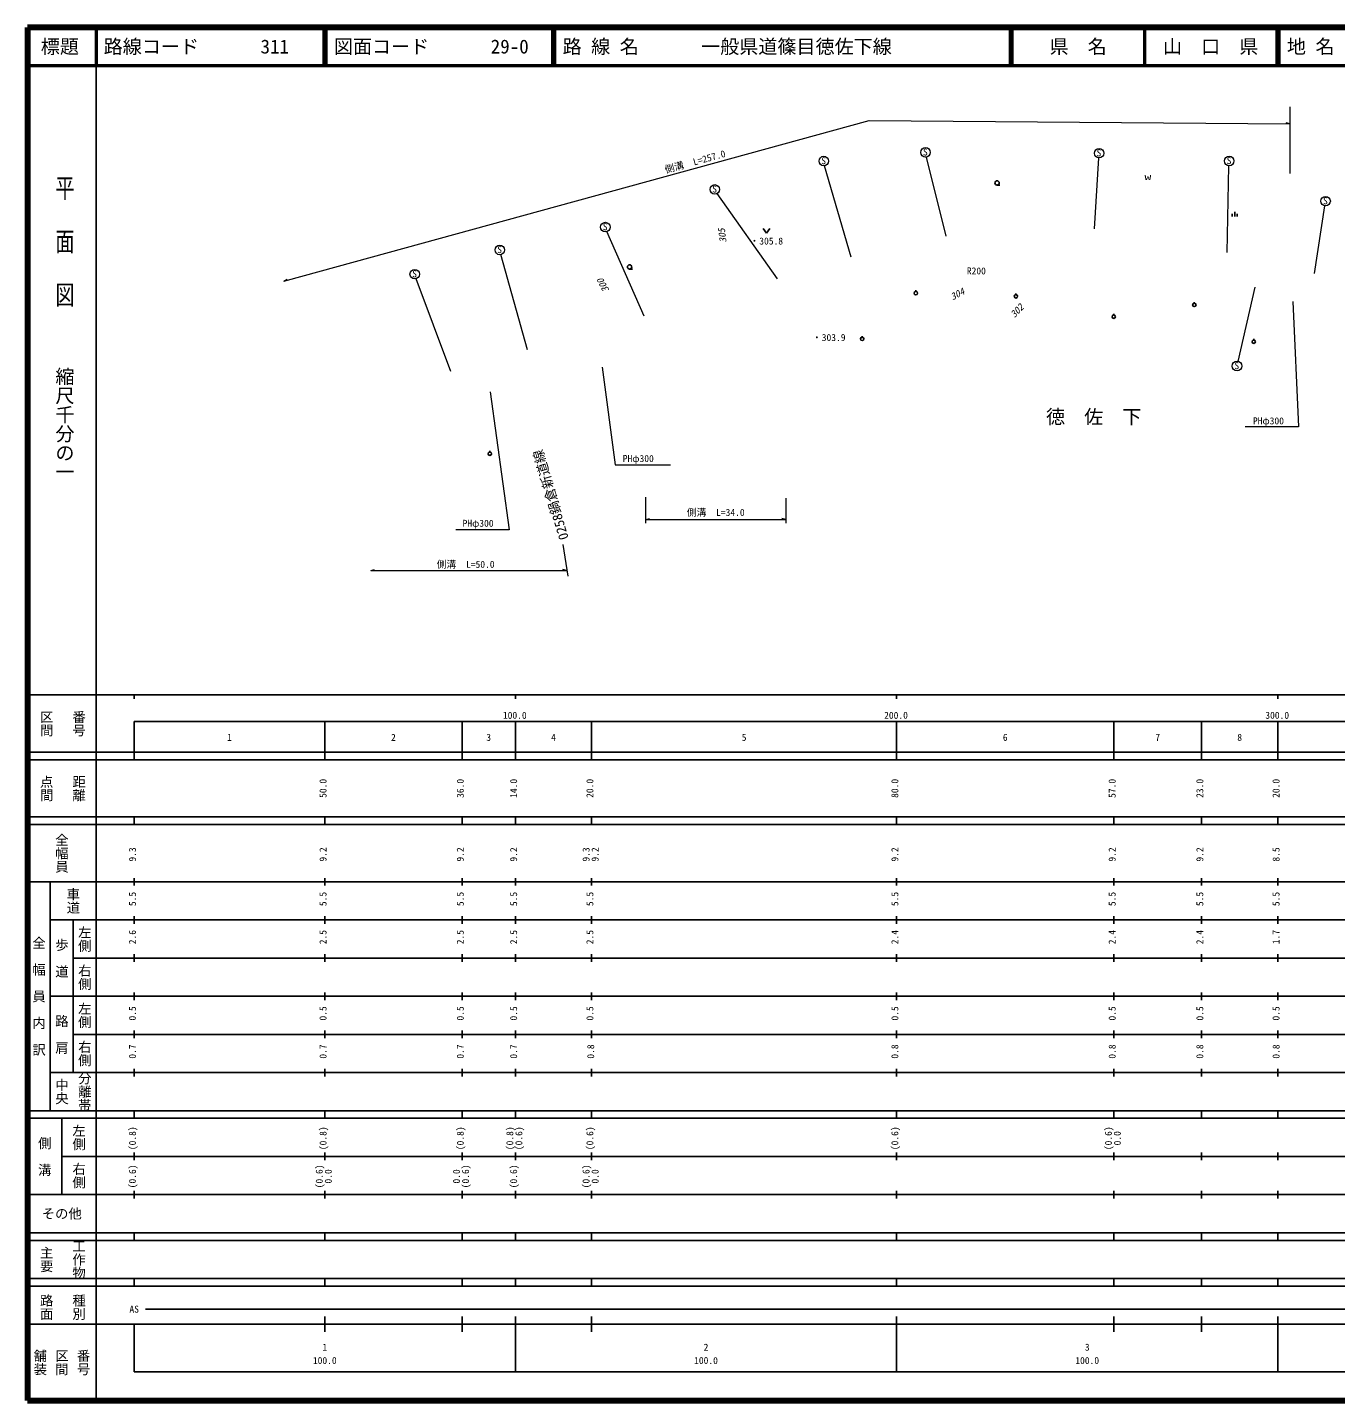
# Model space of a CAD drawing. Units: millimetres on the paper, with parts at other scales. Extents: x 40 to 680, y 20 to 380.
# Drawn here: x 40 to 383.1, y 20 to 380 of the extents above; entities that cross this region are included whole.
import ezdxf
from ezdxf.enums import TextEntityAlignment as Align

# ---------------------------------------------------------------- set-up
doc = ezdxf.new("R2010")
doc.units = ezdxf.units.MM
for name, color, linetype, lineweight in [('M-BGD', 7, 'Continuous', 25), ('M-STR-HTXT', 7, 'Continuous', 13), ('M-TTL', 2, 'Continuous', 140), ('M-TTL-BAND', 7, 'Continuous', 25), ('M-TTL-LINE', 7, 'Continuous', 50)]:
    doc.layers.add(name, color=color, linetype=linetype, lineweight=lineweight)
doc.layers.add('M-BMK-HTXT', color=7, linetype='Continuous')
doc.layers.add('M-TTL-TXT', color=7, linetype='Continuous')
doc.styles.add('@ＭＳ ゴシック', font='')
doc.styles.add('ＭＳ ゴシック', font='')
doc.styles.get('@ＭＳ ゴシック').set_extended_font_data('@MS Gothic')
doc.styles.get('ＭＳ ゴシック').set_extended_font_data('MS Gothic')

msp = doc.modelspace()

# ---------------------------------------------------------------- linework, layer by layer
at = {"layer": 'M-BGD', "lineweight": 13}
for p, q in [((281.018, 325.292), (275.878, 346.035)), ((319.933, 327.222), (321.08, 345.778)), ((256.117, 319.736), (249.118, 343.742)), ((354.68, 321.016), (355.192, 343.747)), ((236.724, 314.115), (220.921, 336.451)), ((377.663, 315.48), (380.313, 333.243)), ((201.816, 304.264), (191.975, 326.466)), ((171.16, 295.485), (164.199, 320.452)), ((151.031, 289.831), (141.979, 314.125)), ((361.984, 311.886), (357.536, 292.458))]:
    msp.add_line(p, q, dxfattribs=at)
at = {"layer": 'M-BGD'}
for p, q in [((294.37, 338.667), (295.12, 338.667)), ((356.694, 330.426), (356.694, 331.676)), ((356.069, 330.426), (356.069, 331.176)), ((357.319, 330.426), (357.319, 331.176)), ((232.982, 327.248), (233.882, 326.048)), ((233.882, 326.048), (234.782, 327.248)), ((197.963, 316.663), (198.713, 316.663)), ((273.039, 310.78), (273.039, 311.08)), ((299.307, 309.959), (299.307, 310.259)), ((346.097, 307.702), (346.097, 308.002)), ((324.959, 304.624), (324.959, 304.924)), ((258.97, 298.796), (258.97, 299.096)), ((361.694, 298.057), (361.694, 298.357)), ((161.286, 268.687), (161.286, 268.987))]:
    msp.add_line(p, q, dxfattribs=at)
at = {"layer": 'M-BGD', "lineweight": 13}
for centre in [(248.902, 344.973), (275.597, 347.253), (321.128, 347.028), (355.253, 344.996), (220.305, 337.539), (380.535, 334.473), (191.6, 327.658), (163.907, 321.667), (141.595, 315.314), (357.297, 291.231)]:
    msp.add_circle(centre, 1.25, dxfattribs=at)
at = {"layer": 'M-BGD'}
for centre, radius in [((294.37, 339.23), 0.562), ((197.963, 317.226), 0.562), ((273.039, 310.33), 0.45), ((299.307, 309.509), 0.45), ((346.097, 307.252), 0.45), ((324.959, 304.174), 0.45), ((258.97, 298.346), 0.45), ((361.694, 297.607), 0.45), ((161.286, 268.237), 0.45)]:
    msp.add_circle(centre, radius, dxfattribs=at)
at = {"layer": 'M-STR-HTXT'}
for p, q in [((371.156, 359.205), (371.156, 341.728)), ((371.163, 354.699), (370.166, 354.957)), ((107.239, 313.51), (108.137, 314.016)), ((202.138, 256.849), (202.138, 250.047)), ((238.927, 256.612), (238.927, 250.014)), ((202.138, 251.008), (203.138, 251.258)), ((202.138, 251.008), (238.927, 251.008)), ((238.927, 251.008), (237.927, 251.258)), ((180.433, 244.471), (181.766, 236.118)), ((130.047, 237.628), (131.047, 237.878)), ((130.047, 237.628), (181.433, 237.628)), ((181.433, 237.628), (180.433, 237.878))]:
    msp.add_line(p, q, dxfattribs=at)
for points in [[(107.239, 313.51), (260.795, 355.598), (371.163, 354.699)], [(371.938, 308.119), (373.433, 275.274), (359.452, 275.31)], [(190.736, 290.946), (194.207, 265.285), (208.68, 265.285)], [(161.397, 284.491), (166.324, 248.262), (152.368, 248.281)]]:
    msp.add_lwpolyline(points, dxfattribs=at)
at = {"layer": 'M-TTL'}
for p, q in [((40, 380), (40, 20)), ((680, 380), (40, 380)), ((40, 20), (680, 20))]:
    msp.add_line(p, q, dxfattribs=at)
at = {"layer": 'M-TTL-BAND'}
for p, q in [((58, 370), (58, 20)), ((40, 205), (579, 205)), ((68, 205), (68, 204)), ((168, 205), (168, 204)), ((268, 205), (268, 204)), ((368, 205), (368, 204)), ((68, 198), (579, 198)), ((68, 198), (68, 188)), ((118, 188), (118, 198)), ((154, 188), (154, 198)), ((168, 188), (168, 198)), ((188, 188), (188, 198)), ((268, 188), (268, 198)), ((325, 188), (325, 198)), ((348, 188), (348, 198)), ((368, 188), (368, 198)), ((40, 190), (579, 190)), ((40, 188), (579, 188)), ((40, 173), (579, 173)), ((68, 171), (68, 173)), ((118, 171), (118, 173)), ((154, 171), (154, 173)), ((168, 171), (168, 173)), ((188, 171), (188, 173)), ((268, 171), (268, 173)), ((325, 171), (325, 173)), ((348, 171), (348, 173)), ((368, 171), (368, 173)), ((40, 171), (579, 171)), ((40, 156), (579, 156)), ((46, 96), (46, 156)), ((68, 155), (68, 157)), ((118, 155), (118, 157)), ((154, 155), (154, 157)), ((168, 155), (168, 157)), ((188, 155), (188, 157)), ((268, 155), (268, 157)), ((325, 155), (325, 157)), ((348, 155), (348, 157)), ((368, 155), (368, 157)), ((46, 146), (579, 146)), ((52, 146), (52, 106)), ((68, 145), (68, 147)), ((118, 145), (118, 147)), ((154, 145), (154, 147)), ((168, 145), (168, 147)), ((188, 145), (188, 147)), ((268, 145), (268, 147)), ((325, 145), (325, 147)), ((348, 145), (348, 147)), ((368, 145), (368, 147)), ((68, 135), (68, 137)), ((118, 135), (118, 137)), ((154, 135), (154, 137)), ((168, 135), (168, 137)), ((188, 135), (188, 137)), ((268, 135), (268, 137)), ((325, 135), (325, 137)), ((348, 135), (348, 137)), ((368, 135), (368, 137)), ((52, 136), (579, 136)), ((46, 126), (579, 126)), ((68, 125), (68, 127)), ((118, 125), (118, 127)), ((154, 125), (154, 127)), ((168, 125), (168, 127)), ((188, 125), (188, 127)), ((268, 125), (268, 127)), ((325, 125), (325, 127)), ((348, 125), (348, 127)), ((368, 125), (368, 127)), ((52, 116), (579, 116)), ((68, 115), (68, 117)), ((118, 115), (118, 117)), ((154, 115), (154, 117)), ((168, 115), (168, 117)), ((188, 115), (188, 117)), ((268, 115), (268, 117)), ((325, 115), (325, 117)), ((348, 115), (348, 117)), ((368, 115), (368, 117)), ((46, 106), (579, 106)), ((68, 105), (68, 107)), ((118, 105), (118, 107)), ((154, 105), (154, 107)), ((168, 105), (168, 107)), ((188, 105), (188, 107)), ((268, 105), (268, 107)), ((325, 105), (325, 107)), ((348, 105), (348, 107)), ((368, 105), (368, 107)), ((40, 96), (579, 96)), ((40, 94), (579, 94)), ((49, 94), (49, 74)), ((68, 94), (68, 96)), ((118, 94), (118, 96)), ((154, 94), (154, 96)), ((168, 94), (168, 96)), ((188, 94), (188, 96)), ((268, 94), (268, 96)), ((325, 94), (325, 96)), ((348, 94), (348, 96)), ((368, 94), (368, 96)), ((49, 84), (579, 84)), ((68, 83), (68, 85)), ((118, 83), (118, 85)), ((154, 83), (154, 85)), ((168, 83), (168, 85)), ((188, 83), (188, 85)), ((268, 83), (268, 85)), ((325, 83), (325, 85)), ((348, 83), (348, 85)), ((368, 83), (368, 85)), ((40, 74), (579, 74)), ((68, 73), (68, 75)), ((118, 73), (118, 75)), ((154, 73), (154, 75)), ((168, 73), (168, 75)), ((188, 73), (188, 75)), ((268, 73), (268, 75)), ((325, 73), (325, 75)), ((348, 73), (348, 75)), ((368, 73), (368, 75)), ((40, 64), (579, 64)), ((40, 62), (579, 62)), ((68, 62), (68, 64)), ((118, 62), (118, 64)), ((154, 62), (154, 64)), ((168, 62), (168, 64)), ((188, 62), (188, 64)), ((268, 62), (268, 64)), ((325, 62), (325, 64)), ((348, 62), (348, 64)), ((368, 62), (368, 64)), ((40, 52), (579, 52)), ((68, 50), (68, 52)), ((118, 50), (118, 52)), ((154, 50), (154, 52)), ((168, 50), (168, 52)), ((188, 50), (188, 52)), ((268, 50), (268, 52)), ((325, 50), (325, 52)), ((348, 50), (348, 52)), ((368, 50), (368, 52)), ((40, 50), (579, 50)), ((71, 44), (511, 44)), ((40, 40), (579, 40)), ((68, 40), (68, 27.5)), ((118, 38), (118, 42)), ((154, 38), (154, 42)), ((168, 27.5), (168, 42)), ((188, 38), (188, 42)), ((268, 27.5), (268, 42)), ((325, 38), (325, 42)), ((348, 38), (348, 42)), ((368, 27.5), (368, 42)), ((68, 27.5), (579, 27.5))]:
    msp.add_line(p, q, dxfattribs=at)
at = {"layer": 'M-TTL-LINE'}
for p, q in [((58, 380), (58, 370)), ((117.75, 380), (117.75, 370)), ((118.25, 380), (118.25, 370)), ((177.75, 380), (177.75, 370)), ((178.25, 380), (178.25, 370)), ((297.75, 380), (297.75, 370)), ((298.25, 380), (298.25, 370)), ((333, 380), (333, 370)), ((367.75, 380), (367.75, 370)), ((368.25, 380), (368.25, 370)), ((40, 370), (680, 370))]:
    msp.add_line(p, q, dxfattribs=at)

# ---------------------------------------------------------------- texts
at = {"layer": 'M-BGD', "style": 'ＭＳ ゴシック'}
for p in [(248.223, 343.599), (274.918, 345.88), (320.449, 345.654), (354.574, 343.622), (219.626, 336.165), (379.856, 333.1), (190.921, 326.285), (163.229, 320.294), (140.916, 313.941), (356.618, 289.858)]:
    msp.add_text('S', height=1.833, dxfattribs=at).set_placement(p, align=Align.BOTTOM_LEFT)
at = {"layer": 'M-BGD', "style": 'ＭＳ ゴシック', "width": 2}
msp.add_text('W', height=1.32, dxfattribs=at).set_placement((333.018, 339.58), align=Align.BOTTOM_LEFT)
at = {"layer": 'M-BGD', "style": 'ＭＳ ゴシック'}
msp.add_text('0258鍋倉新道線', height=2.566, rotation=106.584, dxfattribs=at).set_placement((177.275, 257.461), align=Align.MIDDLE_CENTER)
at = {"layer": 'M-BMK-HTXT', "style": 'ＭＳ ゴシック'}
msp.add_text('徳\u3000佐\u3000下', height=3.666, dxfattribs=at).set_placement((319.702, 277.948), align=Align.MIDDLE_CENTER)
at = {"layer": 'M-STR-HTXT', "style": 'ＭＳ ゴシック'}
msp.add_text('側溝\u3000L=257.0', height=1.833, rotation=15.33, dxfattribs=at).set_placement((207.595, 341.239), align=Align.BOTTOM_LEFT)
at = {"layer": 'M-STR-HTXT', "style": 'ＭＳ ゴシック', "oblique": 15}
for s, rotation, p in [('305', 97.438, (222.261, 325.422)), ('300', 118.268, (191.011, 312.361)), ('304', 28.005, (283.933, 310.104)), ('302', 46.354, (299.562, 305.729))]:
    msp.add_text(s, height=1.833, rotation=rotation, dxfattribs=at).set_placement(p, align=Align.MIDDLE_CENTER)
at = {"layer": 'M-STR-HTXT', "style": 'ＭＳ ゴシック'}
for s, p in [('・305.8', (233.816, 324.001)), ('R200', (288.92, 316.172)), ('・303.9', (250.203, 298.706))]:
    msp.add_text(s, height=1.833, dxfattribs=at).set_placement(p, align=Align.MIDDLE_CENTER)
for s, p in [('PHφ300', (361.478, 275.39)), ('PHφ300', (196.174, 265.511)), ('側溝\u3000L=34.0', (212.956, 251.392)), ('PHφ300', (154.15, 248.526)), ('側溝\u3000L=50.0', (147.356, 237.773))]:
    msp.add_text(s, height=1.833, dxfattribs=at).set_placement(p, align=Align.BOTTOM_LEFT)
at = {"layer": 'M-TTL-BAND', "style": '@ＭＳ ゴシック', "width": 1.4}
msp.add_text('平  面  図', height=3.666, rotation=270, dxfattribs=at).set_placement((49.777, 306.475), align=Align.MIDDLE_RIGHT)
at = {"layer": 'M-TTL-BAND', "style": '@ＭＳ ゴシック'}
msp.add_text('縮尺千分の一', height=3.666, rotation=270, dxfattribs=at).set_placement((49.777, 261.03), align=Align.MIDDLE_RIGHT)
for s, p in [('区間', (45, 197.5)), ('番号', (53.5, 197.5)), ('点間', (45, 180.5)), ('距離', (53.5, 180.5)), ('全幅員', (49, 163.5)), ('車道', (52, 151)), ('左側', (55, 141)), ('全\u3000幅\u3000員\u3000内\u3000訳', (43, 126)), ('歩\u3000道', (49, 136)), ('右側', (55, 131)), ('左側', (55, 121)), ('路\u3000肩', (49, 116)), ('右側', (55, 111)), ('分離帯', (55, 101)), ('中央', (49, 101)), ('左側', (53.5, 89)), ('側\u3000溝', (44.5, 84)), ('右側', (53.5, 79)), ('工作物', (53.5, 57)), ('主要', (45, 57)), ('路面', (45, 44.5)), ('種別', (53.5, 44.5)), ('舗装', (43.333, 30)), ('区間', (49, 30)), ('番号', (54.667, 30))]:
    msp.add_text(s, height=2.566, rotation=270, dxfattribs=at).set_placement(p, align=Align.MIDDLE_CENTER)
at = {"layer": 'M-TTL-BAND', "style": 'ＭＳ ゴシック'}
for s, p in [('100.0', (167.844, 198.195)), ('200.0', (267.844, 198.195)), ('300.0', (367.844, 198.195)), ('1', (93, 192.405)), ('2', (136, 192.405)), ('3', (161, 192.405)), ('4', (178, 192.405)), ('5', (228, 192.405)), ('6', (296.5, 192.405)), ('7', (336.5, 192.405)), ('8', (358, 192.405)), ('AS', (68, 42.5)), ('1', (118, 32.523)), ('2', (218, 32.523)), ('3', (318, 32.523)), ('100.0', (118, 29.033)), ('100.0', (218, 29.033)), ('100.0', (318, 29.033))]:
    msp.add_text(s, height=1.833, dxfattribs=at).set_placement(p, align=Align.BOTTOM_CENTER)
for s, p in [('50.0', (119, 180.5)), ('36.0', (155, 180.5)), ('14.0', (169, 180.5)), ('20.0', (189, 180.5)), ('80.0', (269, 180.5)), ('57.0', (326, 180.5)), ('23.0', (349, 180.5)), ('20.0', (369, 180.5)), ('9.3', (69, 163.174)), ('9.2', (119, 163.174)), ('9.2', (155, 163.174)), ('9.2', (169, 163.174)), ('9.3', (188, 163.174)), ('9.2', (190.37, 163.174)), ('9.2', (269, 163.174)), ('9.2', (326, 163.174)), ('9.2', (349, 163.174)), ('8.5', (369, 163.174)), ('5.5', (69, 151.5)), ('5.5', (119, 151.5)), ('5.5', (155, 151.5)), ('5.5', (169, 151.5)), ('5.5', (189, 151.5)), ('5.5', (269, 151.5)), ('5.5', (326, 151.5)), ('5.5', (349, 151.5)), ('5.5', (369, 151.5)), ('2.6', (69, 141.5)), ('2.5', (119, 141.5)), ('2.5', (155, 141.5)), ('2.5', (169, 141.5)), ('2.5', (189, 141.5)), ('2.4', (269, 141.5)), ('2.4', (326, 141.5)), ('2.4', (349, 141.5)), ('1.7', (369, 141.5)), ('0.5', (69, 121.5)), ('0.5', (119, 121.5)), ('0.5', (155, 121.5)), ('0.5', (169, 121.5)), ('0.5', (189, 121.5)), ('0.5', (269, 121.5)), ('0.5', (326, 121.5)), ('0.5', (349, 121.5)), ('0.5', (369, 121.5)), ('0.7', (69, 111.5)), ('0.7', (119, 111.5)), ('0.7', (155, 111.5)), ('0.7', (169, 111.5)), ('0.8', (189.211, 111.5)), ('0.8', (269, 111.5)), ('0.8', (326, 111.5)), ('0.8', (349, 111.5)), ('0.8', (369, 111.5)), ('(0.8)', (69, 88.764)), ('(0.8)', (119, 88.764)), ('(0.8)', (155, 88.764)), ('(0.8)', (168, 88.764)), ('(0.6)', (170.37, 88.764)), ('(0.6)', (189, 88.764)), ('(0.6)', (269, 88.764)), ('(0.6)', (325, 88.764)), ('0.0', (327.37, 88.764)), ('(0.6)', (69, 78.764)), ('(0.6)', (118, 78.764)), ('0.0', (120.37, 78.764)), ('0.0', (154, 78.764)), ('(0.6)', (156.37, 78.764)), ('(0.6)', (169, 78.764)), ('(0.6)', (188, 78.764)), ('0.0', (190.37, 78.764))]:
    msp.add_text(s, height=1.833, rotation=90, dxfattribs=at).set_placement(p, align=Align.BOTTOM_CENTER)
msp.add_text('その他', height=2.566, dxfattribs=at).set_placement((49, 69), align=Align.MIDDLE_CENTER)
at = {"layer": 'M-TTL-TXT', "style": 'ＭＳ ゴシック'}
for s, p in [('標題', (48.5, 375)), ('県\u3000名', (315.625, 375)), ('山\u3000口\u3000県', (350.375, 375))]:
    msp.add_text(s, height=3.666, dxfattribs=at).set_placement(p, align=Align.MIDDLE_CENTER)
for s, p in [('路線コード', (60, 375)), ('311', (101.142, 375)), ('図面コード', (120.38, 375)), ('29-0', (161.521, 375)), ('路 線 名', (180.38, 375)), ('一般県道篠目徳佐下線', (216.734, 375)), ('地 名', (370.38, 375))]:
    msp.add_text(s, height=3.666, dxfattribs=at).set_placement(p, align=Align.MIDDLE_LEFT)

doc.saveas('drawing.dxf')
